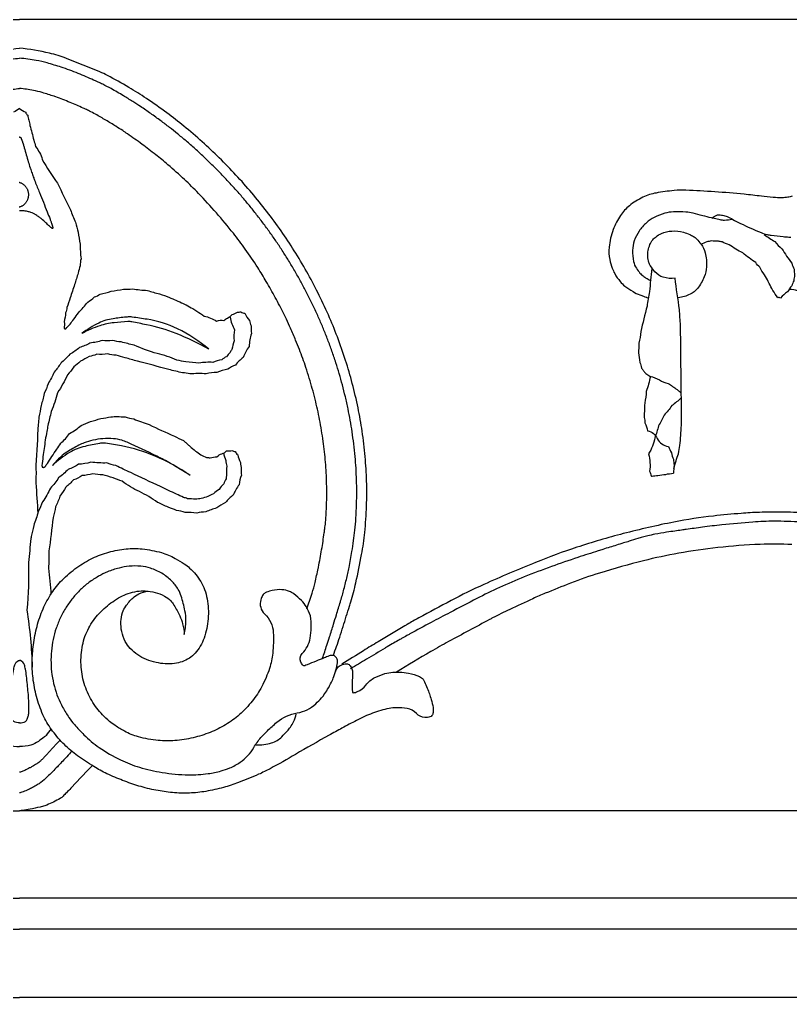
# Model space of a CAD drawing. Header units: millimetres. Extents: x 119.1 to 211.3, y 226 to 289.5.
# Drawn here: x 143.87 to 149.59, y 241.06 to 248.33 of the extents above; entities that cross this region are included whole.
import ezdxf

# ---------------------------------------------------------------- set-up
doc = ezdxf.new("R2010")
doc.units = ezdxf.units.MM

# ---------------------------------------------------------------- blocks, each defined once
blk = doc.blocks.new('*U281')
at = {"color": 0}
for p, q in [((0, 2.8235), (-7.62, 2.8235)), ((0, 2.8235), (7.62, 2.8235)), ((-0.1312, -3.0556), (-7.62, -3.0556)), ((0.1312, -3.0556), (7.62, -3.0556)), ((0, -3.7048), (-7.62, -3.7048)), ((0, -3.7048), (7.62, -3.7048)), ((0, -3.9366), (-7.62, -3.9366)), ((0, -3.9366), (7.62, -3.9366)), ((0, -4.4435), (-7.62, -4.4435)), ((0, -4.4435), (7.62, -4.4435))]:
    blk.add_line(p, q, dxfattribs=at)
at = {"color": 0, "flags": 128}
for points in [[(-5.2892, -1.9024, 0.003391), (-5.2421, -1.7661, 0.005876), (-5.2164, -1.687, 0.000374), (-5.1693, -1.5353, 0.00181), (-5.1597, -1.5039, 0.017082), (-5.1221, -1.3622, 0.01162), (-5.0789, -1.1511, 0.01968), (-5.056, -0.9876, 0.016467), (-5.0428, -0.7906, 0.015527), (-5.0422, -0.607, 0.015608), (-5.053, -0.4246, 0.013582), (-5.0753, -0.2358, 0.014619), (-5.1059, -0.0618, 0.013174), (-5.1485, 0.1201, 0.01389), (-5.1981, 0.2902, 0.012607), (-5.2592, 0.4649, 0.013249), (-5.3259, 0.628, 0.01216), (-5.404, 0.7941, 0.012681), (-5.4866, 0.9494, 0.011754), (-5.58, 1.1059, 0.012179), (-5.6772, 1.2525, 0.011456), (-5.7841, 1.3982, 0.011746), (-5.8948, 1.5353, 0.011316), (-6.0126, 1.6681, 0.011295), (-6.1365, 1.7957, 0.01157), (-6.2635, 1.9151, 0.011291), (-6.3991, 2.0313, 0.012497), (-6.5258, 2.1298, 0.010755), (-6.6781, 2.2373, 0.015004), (-6.8081, 2.3194, 0.012687), (-6.967, 2.4078, 0.021668), (-7.0234, 2.4343, 0.00503), (-7.2722, 2.5353, 0.039713), (-7.3981, 2.5737, 0.02319), (-7.62, 2.6119)], [(7.3981, 2.5737, -0.02319), (7.62, 2.6119)], [(-5.3697, -1.9232, 0.001932), (-5.3374, -1.8259, 0.003078), (-5.3177, -1.7646, 0.000015), (-5.2879, -1.6699, 0.001432), (-5.2876, -1.6689, 0.00061), (-5.2665, -1.6002, 0.000431), (-5.2369, -1.5029, 0.00033), (-5.2349, -1.4965, 0.0001), (-5.2285, -1.4751, 0.009234), (-5.2166, -1.4328, 0.004139), (-5.1926, -1.3379, 0.010348), (-5.1724, -1.2472, 0.008078), (-5.1508, -1.1302, 0.007531), (-5.1384, -1.0485, 0.008061), (-5.1292, -0.9719, 0.009866), (-5.1216, -0.8815, 0.008769), (-5.1169, -0.7796, 0.007064), (-5.1155, -0.6837, 0.008111), (-5.1168, -0.6002, 0.007407), (-5.1209, -0.5111, 0.007526), (-5.1276, -0.4235, 0.007118), (-5.1376, -0.3297, 0.007474), (-5.1497, -0.2406, 0.006628), (-5.164, -0.1535, 0.006874), (-5.1801, -0.07, 0.006931), (-5.2, 0.0202, 0.00707), (-5.2221, 0.1081, 0.006401), (-5.2457, 0.1925, 0.006612), (-5.2707, 0.2736, 0.006638), (-5.2997, 0.3599, 0.006756), (-5.3306, 0.4439, 0.006174), (-5.3628, 0.5251, 0.006346), (-5.3962, 0.6033, 0.006326), (-5.4338, 0.6857, 0.006444), (-5.4727, 0.7657, 0.00594), (-5.5129, 0.843, 0.006099), (-5.5537, 0.9174, 0.006092), (-5.5988, 0.9949, 0.00617), (-5.6452, 1.0703, 0.005766), (-5.6927, 1.1435, 0.005908), (-5.7406, 1.2137, 0.005878), (-5.7924, 1.2859, 0.005922), (-5.8454, 1.3562, 0.005649), (-5.8996, 1.4248, 0.005801), (-5.954, 1.4904, 0.005713), (-6.0108, 1.5558, 0.005673), (-6.0695, 1.6204, 0.005642), (-6.1299, 1.6839, 0.005735), (-6.1908, 1.7451, 0.005709), (-6.2517, 1.8035, 0.005569), (-6.3155, 1.862, 0.005893), (-6.383, 1.9212, 0.006243), (-6.448, 1.9754, 0.005627), (-6.5064, 2.0218, 0.005115), (-6.5717, 2.0714, 0.006397), (-6.6456, 2.125, 0.006406), (-6.7208, 2.1765, 0.006328), (-6.7787, 2.2141, 0.005346), (-6.8482, 2.2569, 0.008441), (-6.9401, 2.3101, 0.012947), (-7.0015, 2.3423, 0.004312), (-7.0189, 2.3506, 0.002042), (-7.0558, 2.3678, 0.011382), (-7.1688, 2.4166, 0.010349), (-7.2953, 2.4649, 0.012016), (-7.3098, 2.4697, 0.00165), (-7.4162, 2.5017, 0.030289), (-7.496, 2.5203, 0.019821), (-7.62, 2.5363)], [(7.496, 2.5203, -0.019821), (7.62, 2.5363)], [(-5.4858, -1.5559, 0.012455), (-5.4464, -1.4387, 0.018943), (-5.4253, -1.3601, 0.0006), (-5.4016, -1.2555, 0.0069), (-5.3997, -1.2464, 0.007032), (-5.376, -1.116, 0.007343), (-5.3569, -0.9906, 0.001605), (-5.3528, -0.9599, 0.002452), (-5.3502, -0.9398, 0.012952), (-5.3447, -0.8814, 0.007933), (-5.3397, -0.7857, 0.00775), (-5.338, -0.7071, 0.00766), (-5.3388, -0.6276, 0.007042), (-5.342, -0.5447, 0.007459), (-5.3473, -0.4665, 0.006679), (-5.3549, -0.3879, 0.00686), (-5.3644, -0.3115, 0.006749), (-5.3769, -0.2293, 0.006937), (-5.3912, -0.1496, 0.006286), (-5.4071, -0.0727, 0.006474), (-5.4245, 0.0017, 0.006584), (-5.4453, 0.0809, 0.00668), (-5.4678, 0.1584, 0.006136), (-5.4928, 0.2369, 0.006948), (-5.5167, 0.3057, 0.005622), (-5.5412, 0.3709, 0.005207), (-5.5692, 0.4408, 0.005889), (-5.6068, 0.5289, 0.007461), (-5.6383, 0.5977, 0.004558), (-5.6569, 0.6357, 0.002872), (-5.6873, 0.6957, 0.007742), (-5.7207, 0.7583, 0.004053), (-5.7873, 0.8763, 0.013139), (-5.8509, 0.9806, 0.00973), (-5.9432, 1.1172, 0.01505), (-6.0316, 1.2351, 0.011254), (-6.1579, 1.3862, 0.010921), (-6.2912, 1.5321, 0.014858), (-6.3946, 1.6342, 0.009281), (-6.5179, 1.7446, 0.013091), (-6.6087, 1.8189, 0.003702), (-6.7099, 1.8962, 0.007032), (-6.7641, 1.9358, 0.002883), (-6.8192, 1.9744, 0.004631), (-6.8538, 1.9979, 0.007639), (-6.9046, 2.0305, 0.005314), (-6.9787, 2.0755, 0.006822), (-7.0561, 2.1199, 0.011967), (-7.1011, 2.1436, 0.004584), (-7.1147, 2.1501, 0.00192), (-7.1473, 2.1654, 0.010808), (-7.2446, 2.2079, 0.010021), (-7.3513, 2.2494, 0.011579), (-7.3631, 2.2534, 0.001553), (-7.4516, 2.2808, 0.029397), (-7.5173, 2.2969, 0.019181), (-7.62, 2.3115)], [(7.5173, 2.2969, -0.019181), (7.62, 2.3115)], [(-7.62, 2.1625, 0.082067), (-7.5745, 2.1356, 0.158641), (-7.5598, 2.1121, 0.010712), (-7.5514, 2.0753, -0.010067), (-7.5426, 2.0363, -0.004608), (-7.5147, 1.9277, -0.010368), (-7.5009, 1.8798, -0.089766), (-7.451, 1.7844, 0.045726), (-7.3378, 1.6073, 0.01202), (-7.2414, 1.4095, 0.026706), (-7.2051, 1.3173, 0.027062), (-7.1846, 1.243, 0.02353), (-7.1699, 1.1556, 0.030378), (-7.1634, 1.0465, 0.061829), (-7.1701, 0.9931, 0.009272), (-7.1846, 0.9398, 0.005744), (-7.2108, 0.8544, 0.007961), (-7.244, 0.7554, -0.010849), (-7.268, 0.6826, -0.02667), (-7.2777, 0.6438, -0.016077), (-7.2881, 0.5784, -0.050904), (-7.2893, 0.5285, -0.359491), (-7.2838, 0.5228, -0.21759), (-7.2759, 0.5254, -0.036849), (-7.2439, 0.5595, -0.028874), (-7.2167, 0.5975, 0.023201), (-7.1834, 0.6451, 0.034086), (-7.114, 0.7235, 0.056546), (-7.0643, 0.7625, 0.055399), (-7.0215, 0.7827, 0.030943), (-6.9399, 0.8052, 0.024584), (-6.8488, 0.8197, 0.033436), (-6.781, 0.8225, 0.038311), (-6.6702, 0.8112, 0.045537), (-6.5799, 0.7863, 0.004146), (-6.5057, 0.7577, 0.009199), (-6.4727, 0.7439, 0.002283), (-6.416, 0.7187, 0.00621), (-6.3953, 0.709, 0.010445), (-6.3821, 0.7024, 0.002751), (-6.3328, 0.6758, 0.032057), (-6.302, 0.6563, -0.018214), (-6.2488, 0.6205, -0.082237), (-6.1568, 0.5825, -0.151631), (-6.1021, 0.5865, -0.1134), (-6.0746, 0.6053, 0.087349), (-6.0405, 0.6313, 0.039721), (-6.0004, 0.6482, 0.07086), (-5.9764, 0.6525, 0.208247), (-5.9466, 0.6407, 0.102647), (-5.912, 0.588, 0.056465), (-5.9008, 0.5465, 0.0434), (-5.8972, 0.4907, 0.077592), (-5.9147, 0.393, 0.084633), (-5.9585, 0.3131, 0.060944), (-6.0165, 0.2559, 0.076707), (-6.0733, 0.2246, 0.036868), (-6.1547, 0.2015, 0.039167), (-6.2337, 0.1915, 0.020598), (-6.3553, 0.1908, 0.046126), (-6.4092, 0.1978, 0.008232), (-6.5117, 0.2225, 0.003591), (-6.745, 0.2846, 0.004152), (-6.835, 0.31, -0.005478), (-6.9032, 0.3291, -0.054148), (-6.965, 0.3387, -0.041558), (-7.0462, 0.3357, -0.068504), (-7.1041, 0.3204, -0.056411), (-7.1675, 0.2852, -0.047571), (-7.2176, 0.2418, -0.042266), (-7.2643, 0.1836, -0.043764), (-7.3377, 0.0507, -0.044827), (-7.3855, -0.0896, -0.004552), (-7.4095, -0.1929, -0.010712), (-7.4184, -0.237, -0.006345), (-7.4292, -0.3021, -0.003369), (-7.4471, -0.4251, -0.019728), (-7.4537, -0.4916, -0.11262), (-7.4518, -0.5033, -0.358225), (-7.4431, -0.5079, -0.194993), (-7.4293, -0.4989, -0.009194), (-7.4131, -0.4745, 0.004515), (-7.3805, -0.4246, 0.000723), (-7.344, -0.37, 0.000892), (-7.3143, -0.3257, 0.064708), (-7.2494, -0.2522, 0.059542), (-7.1615, -0.1921, 0.035651), (-7.0939, -0.1628, 0.032395), (-7.0159, -0.1409, 0.019365), (-6.9409, -0.1281, 0.032469), (-6.8956, -0.1251, 0.039177), (-6.8358, -0.1297, 0.036049), (-6.7723, -0.1444, 0.02482), (-6.6576, -0.1861, 0.0147), (-6.4703, -0.2716, 0.003869), (-6.4023, -0.3057, 0.061546), (-6.3983, -0.3084, 0.005408), (-6.39, -0.3159, -0.002765), (-6.3739, -0.3304, -0.001746), (-6.3552, -0.347, -0.000786), (-6.3137, -0.3835, -0.0488), (-6.2742, -0.4117, -0.051269), (-6.2321, -0.4307, -0.098575), (-6.2037, -0.4342, -0.055226), (-6.1538, -0.4249, -0.121235), (-6.1178, -0.4035, 0.12194), (-6.082, -0.3823, 0.092989), (-6.0421, -0.3781, 0.144788), (-6.0178, -0.3874, 0.119423), (-5.9993, -0.4104, 0.057448), (-5.98, -0.4677, 0.032538), (-5.9727, -0.5172, 0.03579), (-5.9722, -0.5628, 0.083982), (-5.9887, -0.6335, 0.068467), (-6.034, -0.7101, 0.058182), (-6.0899, -0.7658, 0.059319), (-6.1559, -0.8062, 0.044758), (-6.2374, -0.8352, 0.058296), (-6.3033, -0.8442, 0.037804), (-6.3892, -0.8393, 0.048768), (-6.4542, -0.8241, 0.01792), (-6.5154, -0.8009, 0.013419), (-6.5951, -0.7648, 0.04311), (-6.729, -0.6848, -0.044564), (-6.8588, -0.6078, -0.029513), (-6.9242, -0.5811, -0.025575), (-7.0026, -0.5587, -0.067337), (-7.0764, -0.5519, -0.062591), (-7.155, -0.5652, -0.079334), (-7.2204, -0.5969, -0.073666), (-7.2772, -0.6505, -0.04809), (-7.32, -0.7172, -0.043851), (-7.3529, -0.7976, -0.037306), (-7.3713, -0.8779, -0.012293), (-7.4027, -1.1258, -0.03765), (-7.406, -1.2537, -0.02462), (-7.3868, -1.4483)], [(7.62, 2.1625, -0.082067), (7.5745, 2.1356, -0.158641)], [(-2.4765, 1.3478, -0.089787), (-2.4417, 1.3698, -0.139178), (-2.4149, 1.3726, -0.022182), (-2.3809, 1.3652, -0.042205), (-2.3637, 1.3591, -0.018775), (-2.3226, 1.3385, 0.013192), (-2.2646, 1.3085, 0.013301), (-2.1121, 1.2399, 0.046522), (-2.0665, 1.2255, 0.021127), (-2.0381, 1.2207, 0.006667), (-1.9476, 1.2105, 0.008668), (-1.9065, 1.2071, 0.021627), (-1.89, 1.2067, 0.181424)], [(-1.8809, 1.5108, -0.048306), (-1.9132, 1.5026, -0.036061), (-1.9562, 1.4991, -0.023617), (-2.0219, 1.5016, -0.009373), (-2.1096, 1.5108, 0.006409), (-2.2378, 1.5251, 0.007168), (-2.4555, 1.5433, 0.007259), (-2.6709, 1.555, 0.033055), (-2.7582, 1.5528, 0.021381), (-2.892, 1.5346, 0.067246), (-2.9892, 1.5033, 0.057645), (-3.0899, 1.4399, 0.074806), (-3.1563, 1.368, 0.062019), (-3.2098, 1.263, 0.057317), (-3.2411, 1.1314, 0.085161), (-3.2364, 1.0401, 0.030293), (-3.2177, 0.9753, 0.04652), (-3.1991, 0.9355, 0.039201), (-3.1585, 0.8769, 0.05701), (-3.1233, 0.8426, 0.031957), (-3.063, 0.8019, 0.042244), (-3.0133, 0.7781, 0.002602), (-2.9842, 0.7673, 0.004117), (-2.9657, 0.7607, 0.009433), (-2.9599, 0.7588, 0.003929), (-2.9459, 0.7546)], [(-2.3271, 1.3382, -0.039126), (-2.3831, 1.3312, -0.067134), (-2.4159, 1.3341, -0.001384), (-2.4597, 1.3441, -0.002842), (-2.4809, 1.3491, -0.007853), (-2.5455, 1.3659, 0.007122), (-2.6167, 1.3845, 0.043492), (-2.6704, 1.3928, 0.025403), (-2.7632, 1.3943, 0.061323), (-2.8266, 1.3843, 0.046417), (-2.9054, 1.3536, 0.068231), (-2.9635, 1.3137, 0.05827), (-3.0177, 1.2516, 0.06801), (-3.0536, 1.18, 0.074775), (-3.0666, 1.1083, 0.060715), (-3.0591, 1.0252, 0.094122), (-3.038, 0.9754, 0.019955), (-3.0115, 0.9387, 0.056518), (-3.0002, 0.9274, 0.006508), (-2.9946, 0.923, 0.002872), (-2.9818, 0.9133, 0.030896), (-2.9587, 0.8982, 0.024582), (-2.9279, 0.8827)], [(-2.7498, 0.9024, -0.116631), (-2.8388, 0.9083, -0.14189), (-2.9006, 0.9487, -0.035019), (-2.9347, 0.9946, -0.075261), (-2.9456, 1.019, -0.053913), (-2.9529, 1.0641, -0.056691), (-2.9503, 1.1074, -0.057636), (-2.9373, 1.151, -0.063476), (-2.9164, 1.1866, -0.071952), (-2.8923, 1.2099, -0.05151), (-2.8519, 1.2333, -0.091051), (-2.7744, 1.2522, -0.083776), (-2.6883, 1.2427, -0.028981), (-2.6421, 1.2266, -0.045396), (-2.6143, 1.212, -0.054443), (-2.5915, 1.1934, -0.031001), (-2.5576, 1.1545, -0.104834), (-2.5271, 1.0908, -0.069957), (-2.5169, 0.9862, -0.089821), (-2.5339, 0.911, -0.069828), (-2.5848, 0.8261, -0.108509), (-2.6398, 0.7821, -0.084535), (-2.7261, 0.7563)], [(-2.0896, 1.2274, 0.043672), (-2.0088, 1.1733, 0.057494), (-1.9569, 1.1207, 0.031614), (-1.8834, 1.0135, 0.086131), (-1.8662, 0.9686, 0.05456), (-1.8624, 0.9242, 0.058591), (-1.8683, 0.8831, 0.061959), (-1.8835, 0.8452, 0.045262), (-1.9148, 0.7991, 0.086259), (-1.9674, 0.7537, 0.346853), (-1.9864, 0.7562, 0.044528), (-1.998, 0.7703, 0.012783), (-2.0324, 0.8238, 0.029076), (-2.0871, 0.9268, -0.051072), (-2.1208, 0.984, -0.061878), (-2.1519, 1.0169, -0.0231), (-2.2485, 1.0893, -0.025843), (-2.348, 1.1497, -0.052631), (-2.4011, 1.1714, -0.048497), (-2.4292, 1.1767, -0.026836), (-2.4807, 1.1786, -0.073131), (-2.5154, 1.1729, -0.05136), (-2.5612, 1.1528)], [(-2.9222, 0.9726, 0.011257), (-2.9409, 0.8017, 0.017653), (-2.9592, 0.6936, 0.01572), (-3.0042, 0.5045, -0.035101), (-3.0211, 0.419, -0.045621), (-3.0235, 0.3466, -0.046259), (-3.0128, 0.2759, -0.038146), (-2.999, 0.2339, -0.067051), (-2.9862, 0.2121, -0.055992), (-2.9688, 0.1943, -0.0365), (-2.9376, 0.1724, -0.085333), (-2.8671, 0.1452, 0.091027), (-2.8013, 0.119, 0.01075), (-2.7691, 0.0978, 0.010153), (-2.7361, 0.074, 0.022558), (-2.726, 0.0656, 0.010993), (-2.7063, 0.0471)], [(-2.7599, -0.5121, -0.024052), (-2.7248, -0.4025, -0.044608), (-2.7142, -0.3413, -0.003597), (-2.7028, -0.1918, -0.019667), (-2.702, -0.1644, -0.000983), (-2.7038, -0.0136, 0.000718), (-2.7064, 0.1931, 0.00055), (-2.7075, 0.3001, -0.000236), (-2.7098, 0.5494, -0.02574), (-2.7171, 0.6678, -0.012886), (-2.7498, 0.9024)], [(-1.7409, 0.6724, 0.092279), (-1.7558, 0.7282, 0.092279), (-1.7897, 0.7748, 0.096433), (-1.8406, 0.8071, 0.096433), (-1.8999, 0.818)], [(-6.0565, 0.6113, 0.085664), (-6.0225, 0.5183, 0.103168), (-6.0247, 0.4359, 0.025704), (-6.0431, 0.3727, 0.066291), (-6.0546, 0.3498, 0.065437), (-6.0828, 0.3183, 0.066842), (-6.1175, 0.2958, 0.07425), (-6.1834, 0.2758, 0.048882), (-6.2877, 0.2707, 0.018924), (-6.3844, 0.2791, 0.026923), (-6.4517, 0.2912, 0.051021), (-6.597, 0.3417, -0.043005), (-6.7684, 0.4043, -0.014236), (-6.8648, 0.4274, -0.020961), (-6.9311, 0.4385, -0.059862), (-7.0049, 0.4388, -0.046858), (-7.097, 0.4192, -0.050847), (-7.1741, 0.3862, -0.048882), (-7.2458, 0.3367, -0.037327), (-7.3139, 0.2698, -0.043848), (-7.362, 0.2042, -0.027484), (-7.4082, 0.1175, -0.034017), (-7.4367, 0.0434, -0.019204), (-7.4604, -0.0455, -0.020232), (-7.4761, -0.1313, -0.019335), (-7.4817, -0.1852, -0.003442), (-7.4989, -0.4888, -0.021843), (-7.4997, -0.62, -0.012633), (-7.4855, -0.8463)], [(-6.2131, 0.3732, 0.062939), (-6.4469, 0.5253, 0.074161), (-6.6731, 0.5961, 0.004388), (-6.783, 0.6123, 0.029349), (-6.7996, 0.6136, 0.031417), (-6.8277, 0.6124, 0.008925), (-6.9258, 0.6003, 0.075941), (-7.0315, 0.5684, 0.056781), (-7.1564, 0.4905)], [(-6.2131, 0.3732, 0.036672), (-6.4564, 0.49, 0.042967), (-6.6773, 0.5555, 0.002688), (-6.7866, 0.5773, 0.027256), (-6.7975, 0.5788, 0.037518), (-6.8163, 0.579, 0.006937), (-6.9175, 0.5707, 0.057302), (-7.0245, 0.548, 0.043525), (-7.1564, 0.4905)], [(-2.9343, 0.171, -0.027823), (-2.9644, 0.06, -0.037173), (-2.9759, -0.0254, -0.005655), (-2.9798, -0.1053, -0.015888), (-2.98, -0.1337, -0.055883), (-2.9743, -0.1745, -0.036938), (-2.9546, -0.2334, -0.255158), (-2.8835, -0.2901, 0.225547), (-2.8008, -0.349, 0.032065), (-2.7785, -0.3957, 0.032345), (-2.7625, -0.4445, 0.062422), (-2.7569, -0.4884, 0.047197), (-2.7623, -0.5466)], [(-2.7061, 0.0119, -0.047642), (-2.7749, -0.0457, -0.047642), (-2.8316, -0.1153, -0.048832), (-2.8749, -0.1964, -0.048832), (-2.9017, -0.2844)], [(-6.3521, -0.5648, 0.012388), (-6.4987, -0.475, 0.018536), (-6.6002, -0.4211, 0.006214), (-6.8198, -0.3181, 0.034549), (-6.8607, -0.3029, 0.051248), (-6.9228, -0.2912, 0.041243), (-7.0013, -0.2911, 0.033925), (-7.0752, -0.3023, 0.037024), (-7.1409, -0.322, 0.032206), (-7.1801, -0.34, 0.013666), (-7.2682, -0.3906, 0.050806), (-7.3136, -0.4251, 0.032366), (-7.3748, -0.4902)], [(-2.9017, -0.2844, -0.109539), (-2.9484, -0.4048, -0.109963), (-2.9397, -0.5332, -0.015492), (-2.9284, -0.5677, -0.314229), (-2.9268, -0.5688, -0.027091), (-2.9218, -0.5686, -0.003085), (-2.8787, -0.5638, -0.007751), (-2.8206, -0.5561, -0.007684), (-2.7623, -0.5466)], [(-6.3521, -0.5648, 0.049769), (-6.6138, -0.42, 0.057399), (-6.8624, -0.3454, 0.004638), (-6.9821, -0.3252, 0.034603), (-6.9983, -0.3238, 0.04934), (-7.0257, -0.3259, 0.012248), (-7.1339, -0.3481, 0.076838), (-7.2488, -0.3939, 0.059801), (-7.3748, -0.4902)], [(-6.106, -0.3969, 0.03816), (-6.0878, -0.4522, 0.049804), (-6.0815, -0.4964, 0.022927), (-6.0817, -0.5623, 0.055464), (-6.086, -0.5892, 0.078816), (-6.1029, -0.6263, 0.059061), (-6.138, -0.6677, 0.043371), (-6.18, -0.7005, 0.04985), (-6.2212, -0.7218, 0.041644), (-6.2708, -0.7368, 0.050807), (-6.3131, -0.7415, 0.039239), (-6.3721, -0.7373, 0.072719), (-6.4027, -0.728, 0.000352), (-6.4551, -0.7033, -0.000156), (-6.5733, -0.6476, -0.000096), (-6.7946, -0.5434, -0.000193), (-6.9049, -0.4915, -0.075063), (-6.9712, -0.4717, -0.043597), (-7.0897, -0.4655, -0.068507), (-7.1825, -0.4816, -0.075704), (-7.2591, -0.5195, -0.050816), (-7.3301, -0.5808, -0.048766), (-7.3899, -0.658, -0.020628), (-7.4487, -0.7604, -0.030994), (-7.4807, -0.8324, -0.019251), (-7.5151, -0.9373, -0.025533), (-7.5339, -1.0185, -0.017957), (-7.536, -1.0328, -0.00145), (-7.5542, -1.2108, -0.033845), (-7.5653, -1.5657, -0.02828), (-7.5259, -1.9886)], [(-1.7843, -0.8431, 0.011154), (-1.957, -0.837, 0.011478), (-2.1248, -0.8388, 0.011647), (-2.2599, -0.8464, 0.007654), (-2.4649, -0.8659, 0.020578), (-2.7593, -0.9109, 0.015892), (-3.1353, -0.9967, 0.015168), (-3.4805, -1.0985, 0.016741), (-3.7867, -1.2104, 0.0101), (-4.1711, -1.3748, 0.015572), (-4.4147, -1.4941, 0.003053), (-4.6546, -1.6228, 0.00843), (-4.7403, -1.6714, 0.001338), (-4.7584, -1.6822, 0.000122), (-4.9568, -1.8006, 0.004224), (-5.0653, -1.8666, 0.002214), (-5.2261, -1.9676)], [(-1.814, -0.9105, 0.015063), (-2.0158, -0.9048, 0.019325), (-2.173, -0.9112, 0.005481), (-2.4032, -0.932, 0.008715), (-2.5475, -0.9492, 0.000266), (-2.6693, -0.9659, 0.000983), (-2.7022, -0.9705, 0.000836), (-2.7516, -0.9776, 0.000667), (-2.8134, -0.9867, 0.009943), (-2.9012, -1.0015, 0.016427), (-2.9538, -1.0132, 0.004922), (-2.9927, -1.0236, 0.005482), (-3.0274, -1.0337, 0.000463), (-3.0924, -1.0535, 0.000742), (-3.133, -1.0659, 0.000505), (-3.1867, -1.0825, 0.000273), (-3.2863, -1.1135, 0.002514), (-3.3217, -1.1247, 0.000583), (-3.4742, -1.1741, 0.008762), (-3.669, -1.2412, 0.008325), (-3.8715, -1.3188, 0.011251), (-4.0552, -1.3977, 0.012028), (-4.2235, -1.4793, 0.001773), (-4.4222, -1.5826, 0.002509), (-4.5619, -1.6567, 0.000412), (-4.7206, -1.7421, 0.002831), (-4.7436, -1.7547, 0.001366), (-4.782, -1.7761, 0.001996), (-4.8082, -1.791, 0.001931), (-4.8521, -1.8163, 0.001644), (-4.9034, -1.8464, 0.001086), (-4.9051, -1.8474, 0.000013), (-5.0439, -1.9302, 0.00275), (-5.1626, -2.0013, 0.001029)], [(-1.8838, -1.0783, 0.023333), (-2.1194, -1.0769, 0.017456), (-2.4333, -1.1006, 0.016406), (-2.7239, -1.1424, 0.01807), (-2.9844, -1.1985, 0.012442), (-3.311, -1.29, 0.018383), (-3.5279, -1.3654, 0.004548), (-3.7148, -1.4402, 0.00907), (-3.8075, -1.4802, 0.005113), (-3.9794, -1.5603, 0.006864), (-4.1059, -1.6231, 0.004935), (-4.1283, -1.6348, 0.00036), (-4.4336, -1.7993, 0.008705), (-4.5656, -1.8736, 0.005232), (-4.8194, -2.0253)], [(-5.273, -2.0241, -0.114724), (-5.2581, -1.9934, -0.119089), (-5.232, -1.9733, -0.107214), (-5.1894, -1.9645, -0.208799), (-5.1684, -1.974, -0.093855), (-5.1522, -2.0004, -0.087759), (-5.146, -2.0329, -0.025518), (-5.1475, -2.0719, 0.021673), (-5.1496, -2.1178, 0.017892), (-5.1479, -2.1699, 0.105059), (-5.1454, -2.1785, 0.337868), (-5.1413, -2.1804, 0.041747), (-5.1099, -2.1706, 0.138046), (-5.0483, -2.1226, -0.122336), (-4.9808, -2.0666, -0.038554), (-4.9055, -2.0372, -0.053089), (-4.8477, -2.0262, -0.038086), (-4.7976, -2.0259, -0.028224), (-4.7305, -2.0344, -0.052886), (-4.6481, -2.0588, -0.143417), (-4.6229, -2.0791, -0.041014), (-4.6121, -2.0977, -0.016876), (-4.5913, -2.1457, -0.021351), (-4.5624, -2.2292, -0.030766), (-4.5485, -2.2889, -0.077136), (-4.548, -2.3265, -0.120643), (-4.557, -2.349, -0.178085), (-4.5715, -2.3588, -0.078156), (-4.6101, -2.3623, -0.187117), (-4.6719, -2.3334, 0.163004), (-4.7407, -2.2973, 0.037438), (-4.8208, -2.2904, 0.055429), (-4.875, -2.2958, 0.035239), (-4.9983, -2.3314, 0.034735), (-5.1171, -2.3846, 0.001677), (-5.2252, -2.4428, 0.001884), (-5.3212, -2.4953, 0.006725), (-5.5706, -2.6375, -0.00894), (-5.7587, -2.7436, -0.020601), (-5.8444, -2.7854, -0.012125), (-5.9942, -2.8469, -0.025679), (-6.1052, -2.8828, -0.022267), (-6.2365, -2.9119, -0.033795), (-6.3579, -2.9247, -0.032514), (-6.4846, -2.9213, -0.025672), (-6.6067, -2.9037, -0.024336), (-6.733, -2.8723, -0.018971), (-6.8542, -2.8308, -0.019186), (-6.9706, -2.7807, -0.025777), (-7.0687, -2.7277, -0.019825), (-7.1893, -2.6474, -0.038209), (-7.2866, -2.5648, -0.036535), (-7.3744, -2.4643, -0.049752), (-7.4387, -2.3584, -0.042846), (-7.4894, -2.2239, -0.03463), (-7.5178, -2.0878, -0.035774), (-7.5265, -1.9535, -0.031915), (-7.5173, -1.8228, -0.029936), (-7.4903, -1.6857, -0.039718), (-7.4457, -1.5568, -0.04087), (-7.3827, -1.4401, -0.050381), (-7.3038, -1.3418, -0.043962), (-7.1939, -1.2483, -0.041936), (-7.0778, -1.1797, -0.043929), (-6.9574, -1.134, -0.045246), (-6.8289, -1.1102, -0.048916), (-6.7081, -1.1107, -0.044182), (-6.5668, -1.1379, -0.056885), (-6.4635, -1.1807, -0.022146), (-6.3965, -1.2218, -0.034356), (-6.3566, -1.253, -0.036966), (-6.3099, -1.3016, -0.039888), (-6.274, -1.3528, -0.044975), (-6.2457, -1.4126, -0.04141), (-6.2266, -1.4819, -0.034366), (-6.2182, -1.5531, -0.03182), (-6.2193, -1.6304, -0.03293), (-6.2296, -1.7012, -0.031491), (-6.2498, -1.7732, -0.048447), (-6.2776, -1.8335, -0.050688), (-6.315, -1.8847, -0.064345), (-6.3587, -1.9222, -0.062247), (-6.4121, -1.9485, -0.052163), (-6.4696, -1.9619, -0.045161), (-6.5377, -1.9642, -0.042194), (-6.6055, -1.9546, -0.038121), (-6.6779, -1.9321, -0.054905), (-6.7422, -1.8981, -0.055177), (-6.7973, -1.8511, -0.072759), (-6.8345, -1.7977, -0.060417), (-6.8608, -1.7239, -0.065758), (-6.8674, -1.6508, -0.070933), (-6.8551, -1.5838, -0.071441), (-6.8309, -1.5358, -0.048366), (-6.7795, -1.4755, -0.087545), (-6.7335, -1.4445, -0.066472), (-6.6637, -1.424)], [(-6.3963, -1.7471, 0.043147), (-6.3847, -1.6455, 0.058156), (-6.3914, -1.5699, 0.025631), (-6.4198, -1.4612, 0.052372), (-6.4419, -1.4107, 0.0706), (-6.4908, -1.3473, 0.061357), (-6.5641, -1.2915, 0.050032), (-6.6474, -1.2536, 0.061772), (-6.72, -1.2386, 0.041309), (-6.8052, -1.2388, 0.045523), (-6.8814, -1.2523, 0.029218), (-6.9664, -1.2809, 0.035113), (-7.0335, -1.3136, 0.029328), (-7.1057, -1.3611, 0.031551), (-7.1669, -1.4131, 0.029708), (-7.2245, -1.4757, 0.029956), (-7.2739, -1.5441, 0.029698), (-7.3157, -1.6197, 0.030022), (-7.3479, -1.6989, 0.029792), (-7.3708, -1.7826, 0.0295), (-7.3838, -1.8693, 0.028816), (-7.3865, -1.9568, 0.028581), (-7.3792, -2.0448, 0.029334), (-7.3613, -2.1335, 0.031689), (-7.3348, -2.213, 0.028753), (-7.3001, -2.2865, 0.025994), (-7.2529, -2.3631, 0.027408), (-7.2131, -2.4146, 0.016966), (-7.1418, -2.4917, 0.047256), (-7.0286, -2.5862, 0.038011), (-6.8702, -2.678, 0.038941), (-6.7292, -2.7329, 0.034087), (-6.5608, -2.7715, 0.033), (-6.3663, -2.7893, 0.043855), (-6.2195, -2.7801, 0.026511), (-6.123, -2.7602, 0.038359), (-6.0586, -2.738, 0.045788), (-5.9809, -2.6954, 0.056251), (-5.9259, -2.6486, 0.058872), (-5.8795, -2.5858, -0.050863), (-5.827, -2.5123, -0.020956), (-5.7782, -2.4613, -0.015867), (-5.709, -2.3989, -0.135577), (-5.557, -2.3288, 0.149273), (-5.4203, -2.2612, 0.015184), (-5.3762, -2.217, 0.034732), (-5.3589, -2.1959, 0.021572), (-5.3314, -2.1533, 0.018181), (-5.303, -2.1003, 0.027778), (-5.2857, -2.0595, 0.018383), (-5.2653, -1.9957, 0.068189), (-5.2582, -1.9434, 0.143937), (-5.2654, -1.9191, 0.193171), (-5.2875, -1.9034, 0.154755), (-5.321, -1.9058, 0.001686), (-5.3575, -1.9205, -0.001056), (-5.4159, -1.944, -0.000571), (-5.4846, -1.9714, -0.002275), (-5.5018, -1.9782, -0.285943), (-5.5124, -1.9762, -0.096128), (-5.53, -1.9522, -0.310593), (-5.5198, -1.888, 0.146025), (-5.4613, -1.7732, 0.042823), (-5.4535, -1.6927, 0.041182), (-5.4596, -1.6087)], [(-5.4596, -1.6087, 0.05442), (-5.4896, -1.5405, 0.068498), (-5.526, -1.4937, 0.031764), (-5.5834, -1.4444, 0.065534), (-5.6155, -1.4262, 0.081999), (-5.6722, -1.4135, 0.067576), (-5.7425, -1.4189, 0.042726), (-5.7854, -1.4321, 0.080392), (-5.8059, -1.4445, 0.10019), (-5.8149, -1.456, 0.042108), (-5.8278, -1.488, 0.286474), (-5.8, -1.5929, -0.194031), (-5.7355, -1.7323, -0.039187), (-5.7397, -1.8852, -0.052125), (-5.7637, -1.9978, -0.042071), (-5.8209, -2.1334, -0.048245), (-5.8912, -2.2409, -0.042495), (-5.9873, -2.3419, -0.046933), (-6.0892, -2.4165, -0.038932), (-6.2046, -2.4737, -0.038017), (-6.3304, -2.5135, -0.038239), (-6.4664, -2.5345, -0.042522), (-6.5901, -2.5336, -0.043681), (-6.7376, -2.5067, -0.059299), (-6.84, -2.4651, -0.019551), (-6.9104, -2.4226, -0.031408), (-6.9513, -2.3919, -0.023726), (-7.004, -2.3422, -0.027027), (-7.0456, -2.2941, -0.030981), (-7.084, -2.2378, -0.030151), (-7.1161, -2.1756, -0.03219), (-7.1396, -2.1113, -0.030197), (-7.156, -2.0402, -0.030383), (-7.1633, -1.9709, -0.028977), (-7.1623, -1.8978, -0.033092), (-7.1524, -1.8264, -0.03512), (-7.134, -1.7609, -0.035624), (-7.1062, -1.6979, -0.036798), (-7.0707, -1.6413, -0.028318), (-7.0296, -1.5915, -0.026077), (-6.9792, -1.5426, -0.028429), (-6.9282, -1.5027, -0.026596), (-6.8692, -1.4664, -0.044954), (-6.8141, -1.4424, -0.03805), (-6.7453, -1.4253, -0.057659), (-6.6863, -1.4222, -0.04566), (-6.6127, -1.4337, -0.062163), (-6.5435, -1.4604, -0.078758), (-6.4969, -1.496, -0.055555), (-6.4729, -1.5274, -0.02406), (-6.4299, -1.6076, -0.052222), (-6.409, -1.6665, -0.040001), (-6.3963, -1.7471)], [(-5.8628, -2.5662, 0.091658), (-5.7484, -2.552, 0.118154), (-5.6714, -2.5056, 0.016471), (-5.6322, -2.4644, 0.024328), (-5.608, -2.4344, 0.053386), (-5.5848, -2.3943, 0.040958), (-5.5649, -2.3373)], [(-7.3864, -2.4474), (-7.4145, -2.4855), (-7.4236, -2.4979, -0.046982), (-7.4237, -2.498, -0.001263), (-7.4281, -2.502, -0.025784), (-7.435, -2.5077, -0.004153), (-7.4798, -2.5404, -0.089049), (-7.5368, -2.5676, -0.066861), (-7.62, -2.5788)], [(7.3864, -2.4474), (7.4145, -2.4855), (7.4236, -2.4979, 0.046982), (7.4237, -2.498, 0.001263), (7.4281, -2.502, 0.025784), (7.435, -2.5077, 0.004153), (7.4798, -2.5404, 0.089049), (7.5368, -2.5676, 0.066861), (7.62, -2.5788)]]:
    blk.add_lwpolyline(points, format="xyb", dxfattribs=at)
at = {"color": 0}
for points in [[(-7.62, 1.9498, -0.080293), (-7.6182, 1.9505, -0.124831), (-7.6157, 1.9503, -0.14728), (-7.6139, 1.949, -0.02193), (-7.6123, 1.9469, -0.0296), (-7.6113, 1.9451, -0.001037), (-7.6097, 1.9417, -0.004656), (-7.6093, 1.9409, -0.000791), (-7.6077, 1.9376, -0.002853), (-7.6073, 1.9367, -0.002337), (-7.6064, 1.9347, -0.00208), (-7.6055, 1.9324, -0.002383), (-7.6047, 1.9305, -0.001751), (-7.6037, 1.928, -0.004197), (-7.602, 1.9239, -0.003848), (-7.6003, 1.9193, -0.001502), (-7.5994, 1.9171, -0.001556), (-7.5987, 1.9149, -0.003087), (-7.5973, 1.9109, -0.002506), (-7.5956, 1.906, -0.002802), (-7.5943, 1.902, -0.002317), (-7.5928, 1.8971, -0.002874), (-7.5909, 1.8908, -0.002523), (-7.5888, 1.8836, -0.003732), (-7.5869, 1.8768, 0.00034), (-7.585, 1.8701, 0.003669), (-7.5555, 1.7669, 0.008325), (-7.5414, 1.7217, 0.000289), (-7.5405, 1.7189, 0.00048), (-7.5399, 1.7172, 0.003915), (-7.5274, 1.6808, 0.004135), (-7.5151, 1.6465, 0.00026), (-7.5142, 1.6443, 0.000269), (-7.5134, 1.6421, 0.004154), (-7.5046, 1.619, 0.001169), (-7.4724, 1.5374, 0.003324), (-7.4434, 1.4657, -0.004185), (-7.4144, 1.394, -0.002479), (-7.3938, 1.3411, -0.006136), (-7.3859, 1.3196, -0.000378), (-7.3848, 1.3166, -0.000744), (-7.3843, 1.3152, -0.004041), (-7.3805, 1.304, -0.006847), (-7.3784, 1.2974, -0.001993), (-7.3776, 1.2946, -0.003191), (-7.3771, 1.2929, -0.002379), (-7.3764, 1.2904, -0.002786), (-7.3758, 1.2883, -0.003805), (-7.3755, 1.2872, -0.001354), (-7.3747, 1.2838, -0.006256), (-7.3745, 1.2829, -0.00148), (-7.3738, 1.2792, -0.029058), (-7.3735, 1.2774, -0.018313), (-7.3734, 1.2745, -0.142923), (-7.3742, 1.2717, -0.266404), (-7.3756, 1.2709, -0.090795), (-7.3773, 1.2713, -0.054232), (-7.3799, 1.2727, -0.00283), (-7.3829, 1.2748, -0.010885), (-7.3837, 1.2754, -0.00188), (-7.3865, 1.2776, -0.006148), (-7.3874, 1.2783, -0.003617), (-7.3894, 1.28, -0.004874), (-7.3909, 1.2814, -0.002634), (-7.3929, 1.2831, -0.003197), (-7.3944, 1.2845, -0.004159), (-7.3961, 1.2861, 0.000104), (-7.3978, 1.2877, 0.004831), (-7.4254, 1.3134, 0.004342), (-7.4567, 1.3414, 0.024627), (-7.4735, 1.3548, 0.017677), (-7.4985, 1.3715, 0.025288), (-7.5172, 1.3817, 0.025857), (-7.5364, 1.3899, 0.02502), (-7.5602, 1.3972, 0.035942), (-7.5772, 1.4002, 0.005645), (-7.5931, 1.4017, 0.007443), (-7.6052, 1.4025, 0.004491), (-7.6183, 1.403, 0.008051), (-7.62, 1.4031, 0.051838)], [(7.62, 1.9498, 0.080293), (7.6182, 1.9505, 0.124831)], [(7.6183, 1.403, -0.008051), (7.62, 1.4031, -0.051838)], [(-7.62, 1.6129, -0.009229), (-7.617, 1.612, -0.025394), (-7.6092, 1.6091, -0.024687), (-7.6016, 1.6053, -0.024918), (-7.5944, 1.6009, -0.024026), (-7.5875, 1.5956, -0.024291), (-7.5813, 1.5898, -0.023359), (-7.5755, 1.5833, -0.023621), (-7.5704, 1.5763, -0.022781), (-7.5659, 1.5687, -0.023002), (-7.5621, 1.5608, -0.022359), (-7.5589, 1.5524, -0.022512), (-7.5566, 1.5438, -0.022133), (-7.555, 1.535, -0.022202), (-7.5542, 1.5261, -0.022125), (-7.5542, 1.5172, -0.022102), (-7.555, 1.5082, -0.022333), (-7.5566, 1.4995, -0.02222), (-7.559, 1.4908, -0.022738), (-7.562, 1.4826, -0.022547), (-7.5659, 1.4745, -0.0233), (-7.5704, 1.4671, -0.023054), (-7.5755, 1.46, -0.023955), (-7.5812, 1.4535, -0.023687), (-7.5876, 1.4476, -0.024617), (-7.5943, 1.4424, -0.024364), (-7.6016, 1.4379, -0.025181), (-7.6092, 1.4342, -0.024983), (-7.6171, 1.4313, -0.009293), (-7.62, 1.4304, -0.025437)], [(7.62, 1.6129, 0.009229), (7.617, 1.612, 0.025394)], [(7.6171, 1.4313, 0.009293), (7.62, 1.4304, 0.025437)], [(-7.62, -2.4025, 0.031132), (-7.5973, -2.401, 0.262091), (-7.5633, -2.3745, 0.02862), (-7.5542, -2.3475, 0.054691), (-7.5519, -2.3328, 0.012177), (-7.5505, -2.2814, 0.014057), (-7.5517, -2.2369, 0.009358), (-7.556, -2.1782, 0.004481), (-7.5684, -2.056, 0.018779), (-7.5762, -2.0036, 0.030069), (-7.5843, -1.9715, 0.216509), (-7.612, -1.9406, 0.117537), (-7.62, -1.9391, 0.186083)], [(7.62, -2.4025, -0.031132), (7.5973, -2.401, -0.262091), (7.5633, -2.3745, -0.02862), (7.5542, -2.3475, -0.054691), (7.5519, -2.3328, -0.012177), (7.5505, -2.2814, -0.014057), (7.5517, -2.2369, -0.009358), (7.556, -2.1782, -0.004481), (7.5684, -2.056, -0.018779), (7.5762, -2.0036, -0.030069), (7.5843, -1.9715, -0.216509), (7.612, -1.9406, -0.117537), (7.62, -1.9391, -0.186083)], [(-7.3191, -2.5313, 0), (-7.3371, -2.5508, -0.000001), (-7.347, -2.5616), (-7.3697, -2.5861), (-7.4016, -2.6208, -0.00006), (-7.4111, -2.6311, -0.000024), (-7.4346, -2.6565, -0.01456), (-7.4523, -2.6746, -0.015103), (-7.4703, -2.691, -0.020331), (-7.4843, -2.702, -0.017833), (-7.5011, -2.7132, -0.00782), (-7.5156, -2.7219, -0.005491), (-7.5366, -2.7337, -0.008892), (-7.5455, -2.7383, -0.002226), (-7.5812, -2.7561, -0.031964), (-7.6086, -2.7674, -0.082381), (-7.62, -2.7693)], [(-7.2317, -2.6138, -0.001602), (-7.2687, -2.6542, -0.002781), (-7.2902, -2.6772, -0.000134), (-7.3256, -2.7148, -0.000361), (-7.3387, -2.7287, -0.014307), (-7.4141, -2.8039, -0.023705), (-7.4629, -2.8457, -0.024483), (-7.4885, -2.8637, -0.018785), (-7.5237, -2.8841, -0.017288), (-7.5526, -2.8982, -0.012196), (-7.5945, -2.9156, -0.028906), (-7.6118, -2.9212, -0.063678), (-7.62, -2.9222)], [(-7.0795, -2.7216), (-7.1119, -2.7555), (-7.1618, -2.8077), (-7.2391, -2.8886, -0.002783), (-7.2714, -2.922, -0.003547), (-7.297, -2.9478, -0.056752), (-7.3173, -2.9639, -0.025417), (-7.3678, -2.9917, -0.01869), (-7.417, -3.0135, -0.028772), (-7.4501, -3.0246, -0.012653), (-7.4677, -3.0289, -0.003004), (-7.5422, -3.0446, -0.015214), (-7.5963, -3.0539, -0.035225), (-7.62, -3.0556)]]:
    blk.add_lwpolyline(points, format="xyb", dxfattribs=at)
blk = doc.blocks.new('*U282')
at = {"color": 0, "linetype": 'ByBlock', "lineweight": -2, "transparency": 16777216}
for p in [(0, 0), (15.24, 0)]:
    blk.add_blockref('*U281', p, dxfattribs=at)

msp = doc.modelspace()

# ---------------------------------------------------------------- block references
at = {"color": 0}
msp.add_blockref('*U282', (136.2457, 245.5027), dxfattribs=at)

doc.saveas('drawing.dxf')
